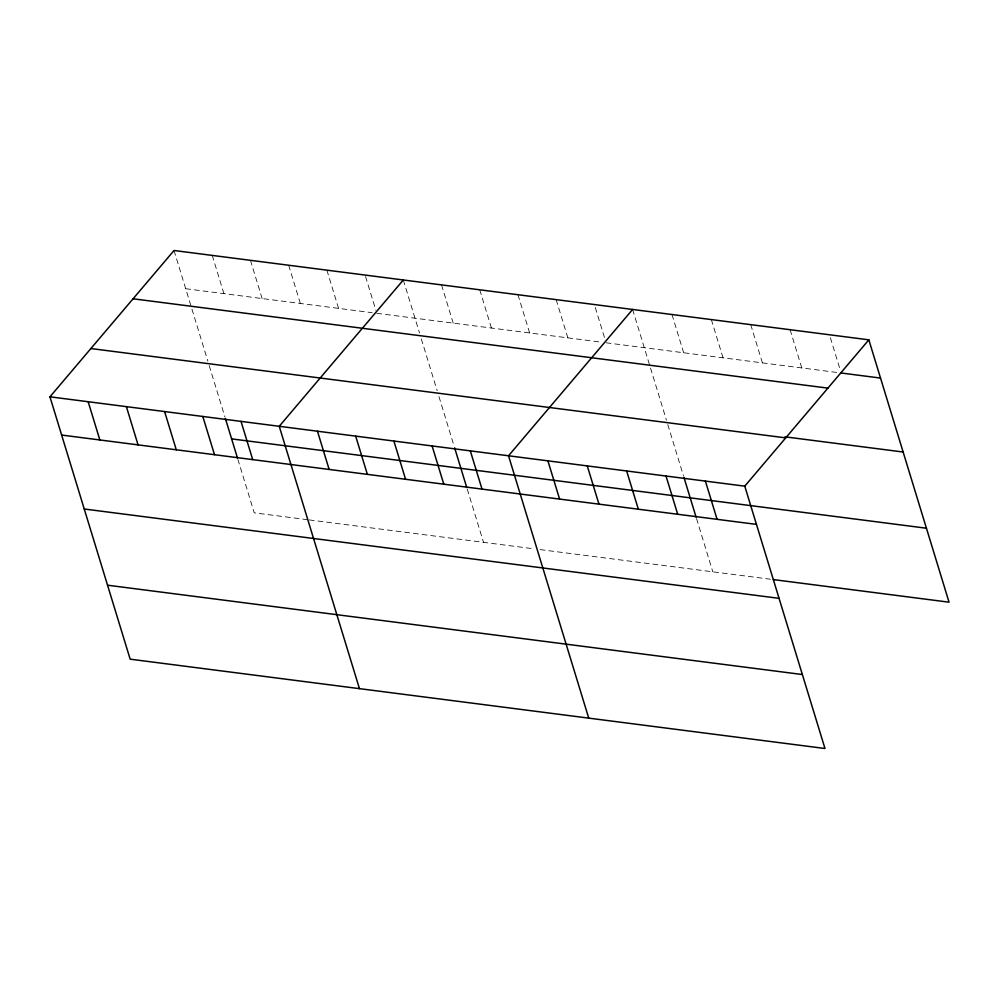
<?xml version="1.0" encoding="UTF-8"?>
<svg xmlns="http://www.w3.org/2000/svg" width="999" height="999" viewBox="0 0 999 999"><rect width="100%" height="100%" fill="white"/><g stroke="black" fill="none" stroke-linecap="round" stroke-linejoin="round"><path stroke-width="0.75" stroke-dasharray="5 3.75" d="M185.714 288.723L372.202 312.699M376.785 313.299L601.485 342.182M606.081 342.782L838.124 372.615M307.729 519.717L254.233 512.837L237.949 459.59M309.253 519.917L533.966 548.813M540.072 549.6L770.354 579.208M830.369 337.712L840.259 370.067M790.097 329.72L801.785 367.944M750.724 324.65L762.412 362.874M711.35 319.593L723.039 357.817M671.977 314.523L683.666 352.759M632.604 309.465L666.445 420.167M667.794 424.575L683.478 475.861M696.528 518.556L712.811 571.803M595.292 307.492L604.732 338.361M556.168 299.638L567.857 337.862M517.957 294.717L529.645 332.954M479.745 289.81L491.433 328.034M441.533 284.89L453.221 323.127M403.309 279.982L419.518 333.004M421.328 338.923L437.162 390.684M438.961 396.566L454.183 446.391M467.245 489.073L483.516 542.32M365.547 276.536L375.886 310.352M326.885 270.155L338.574 308.379M288.661 265.235L300.349 303.471M250.449 260.327L262.138 298.551M212.238 255.407L223.926 293.644M174.026 250.499L207.867 361.201M209.216 365.609L224.9 416.908"/><path stroke-width="1.5" d="M868.843 339.835L744.767 486.163L824.974 748.501L130.157 659.165L49.95 396.815L174.026 250.499L868.843 339.835L949.05 602.185L773.388 579.595M403.309 279.982L279.245 426.298L359.453 688.648M632.604 309.465L508.528 455.781L588.736 718.131M841.158 373.002L880.531 378.072M133.079 298.788L827.896 388.124M785.027 436.838L903.146 452.023M90.897 348.539L785.714 437.874M49.95 396.815L744.767 486.163M231.618 438.886L926.435 528.221M61.638 435.052L756.455 524.388M84.253 509.003L779.07 598.339M107.542 585.202L802.372 674.537M705.394 481.093L717.082 519.318M683.928 477.335L696.078 517.082M666.021 476.036L677.709 514.26M626.648 470.966L638.336 509.203M587.275 465.909L598.963 504.133M547.902 460.851L559.59 499.075M470.317 450.874L482.005 489.098M454.632 447.852L466.783 487.599M432.105 445.954L443.793 484.178M393.893 441.046L405.569 479.27M355.669 436.126L367.357 474.35M317.457 431.218L329.146 469.443M241.021 421.391L252.71 459.615M225.349 418.369L237.5 458.116M202.809 416.471L214.498 454.695M164.598 411.563L176.286 449.787M126.386 406.643L138.062 444.88M88.162 401.735L99.85 439.96"/></g></svg>
